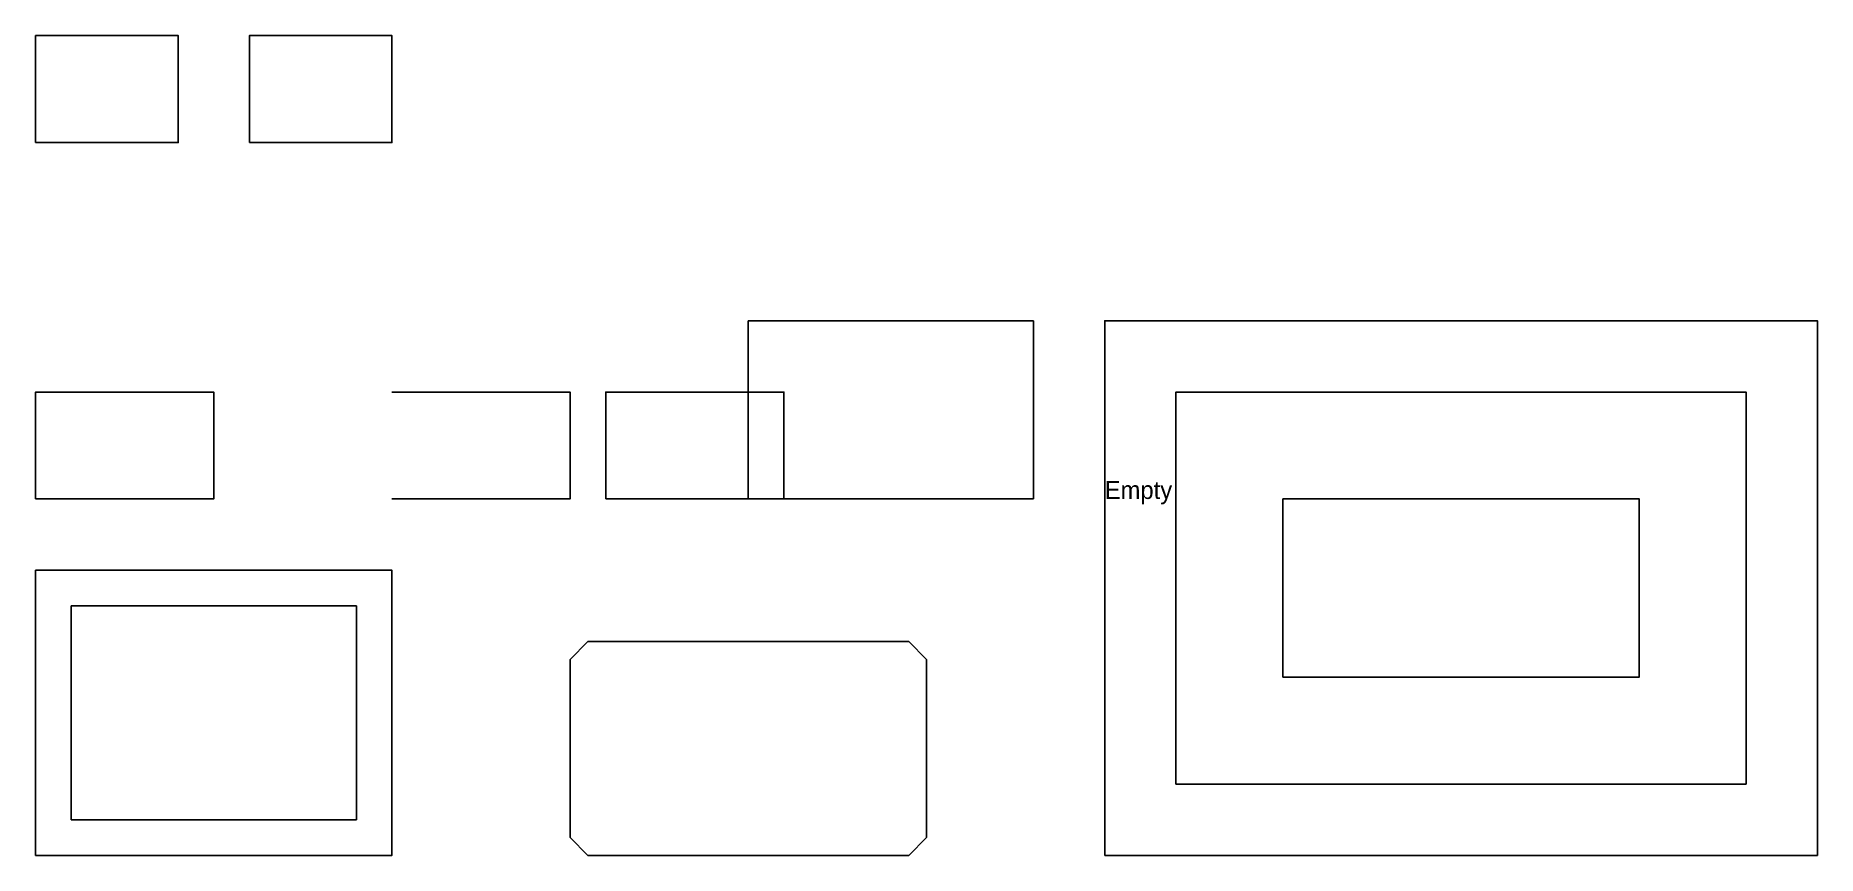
# Model space of a CAD drawing. Header units: metres. Extents: x 0 to 500, y 0 to 230.
import ezdxf

# ---------------------------------------------------------------- set-up
doc = ezdxf.new("R2010")
doc.units = ezdxf.units.M

# ---------------------------------------------------------------- blocks, each defined once
blk = doc.blocks.new('NESTED_RECTANGLES')
for points in [[(0, 0), (100, 0), (100, 80), (0, 80)], [(10, 10), (90, 10), (90, 70), (10, 70)]]:
    blk.add_lwpolyline(points, close=True)
blk = doc.blocks.new('CHAMFERED_SHAPE')
for p, q in [((5, 60), (0, 55)), ((95, 60), (5, 60)), ((100, 55), (95, 60)), ((0, 55), (0, 5)), ((100, 5), (100, 55)), ((0, 5), (5, 0)), ((95, 0), (100, 5)), ((5, 0), (95, 0))]:
    blk.add_line(p, q)
blk = doc.blocks.new('MIXED_SHAPES')
for points in [[(0, 0), (200, 0), (200, 150), (0, 150)], [(20, 20), (180, 20), (180, 130), (20, 130)], [(50, 50), (150, 50), (150, 100), (50, 100)]]:
    blk.add_lwpolyline(points, close=True)
blk = doc.blocks.new('SINGLE_RECTANGLE')
blk.add_lwpolyline([(0, 0), (50, 0), (50, 30), (0, 30)], close=True)
blk = doc.blocks.new('OPEN_POLYLINE')
blk.add_lwpolyline([(0, 0), (50, 0), (50, 30), (0, 30)])
blk.add_lwpolyline([(60, 0), (110, 0), (110, 30), (60, 30)], close=True)
blk = doc.blocks.new('LINE_RECTANGLE')
for p, q in [((80, 50), (0, 50)), ((0, 50), (0, 0)), ((80, 0), (80, 50)), ((0, 0), (80, 0))]:
    blk.add_line(p, q)
blk = doc.blocks.new('EMPTY_BLOCK')
blk.add_text('Empty', height=5).set_placement((0, 0))
blk = doc.blocks.new('TWO_DISJOINT_RECTANGLES')
for points in [[(0, 0), (40, 0), (40, 30), (0, 30)], [(60, 0), (100, 0), (100, 30), (60, 30)]]:
    blk.add_lwpolyline(points, close=True)

msp = doc.modelspace()

# ---------------------------------------------------------------- block references
for name, p in [('TWO_DISJOINT_RECTANGLES', (0, 200)), ('LINE_RECTANGLE', (200, 100)), ('MIXED_SHAPES', (300, 0)), ('SINGLE_RECTANGLE', (0, 100)), ('OPEN_POLYLINE', (100, 100)), ('EMPTY_BLOCK', (300, 100)), ('NESTED_RECTANGLES', (0, 0)), ('CHAMFERED_SHAPE', (150, 0))]:
    msp.add_blockref(name, p)

doc.saveas('drawing.dxf')
